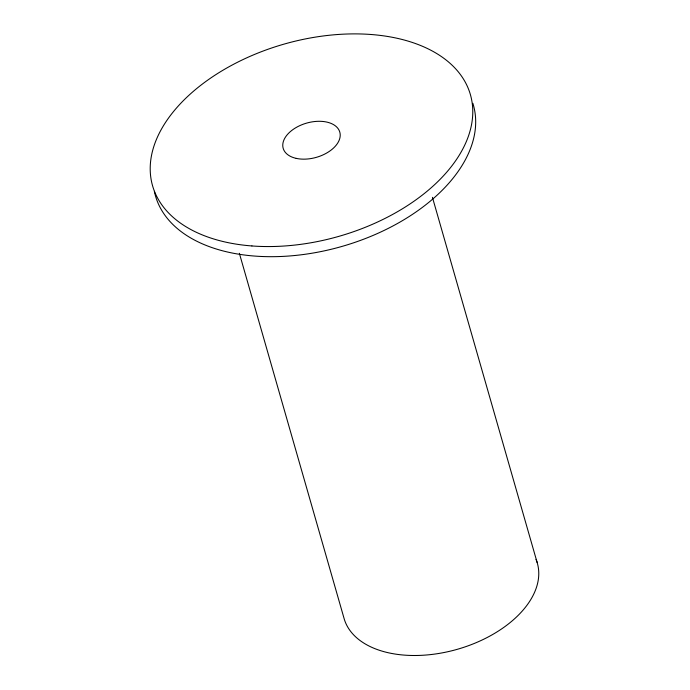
<?xml version="1.0" encoding="UTF-8"?>
<svg xmlns="http://www.w3.org/2000/svg" width="690" height="690" viewBox="0 0 690 690"><rect width="100%" height="100%" fill="white"/><g stroke="black" fill="none" stroke-linecap="round" stroke-linejoin="round"><path stroke-width="1.03" d="M432.432 197.349L537.096 562.359M239.361 253.29L344.327 619.335A100.516 60.772 -16 0 0 461.239 648.134A100.516 60.772 -16 0 0 536.035 559.4M472.874 103.328A165.315 99.947 -16 0 1 339.402 247.149A165.315 99.947 -16 0 1 154.362 191.337M251.919 245.951A165.315 99.947 -16 0 0 471.08 97.212A165.315 99.947 -16 0 0 211.485 77.513A165.315 99.947 -16 0 0 251.919 245.951M296.174 158.364A29.437 17.793 -16 0 0 340.196 135.878A29.437 17.793 -16 0 0 298.123 126.442A29.437 17.793 -16 0 0 296.174 158.364"/></g></svg>
